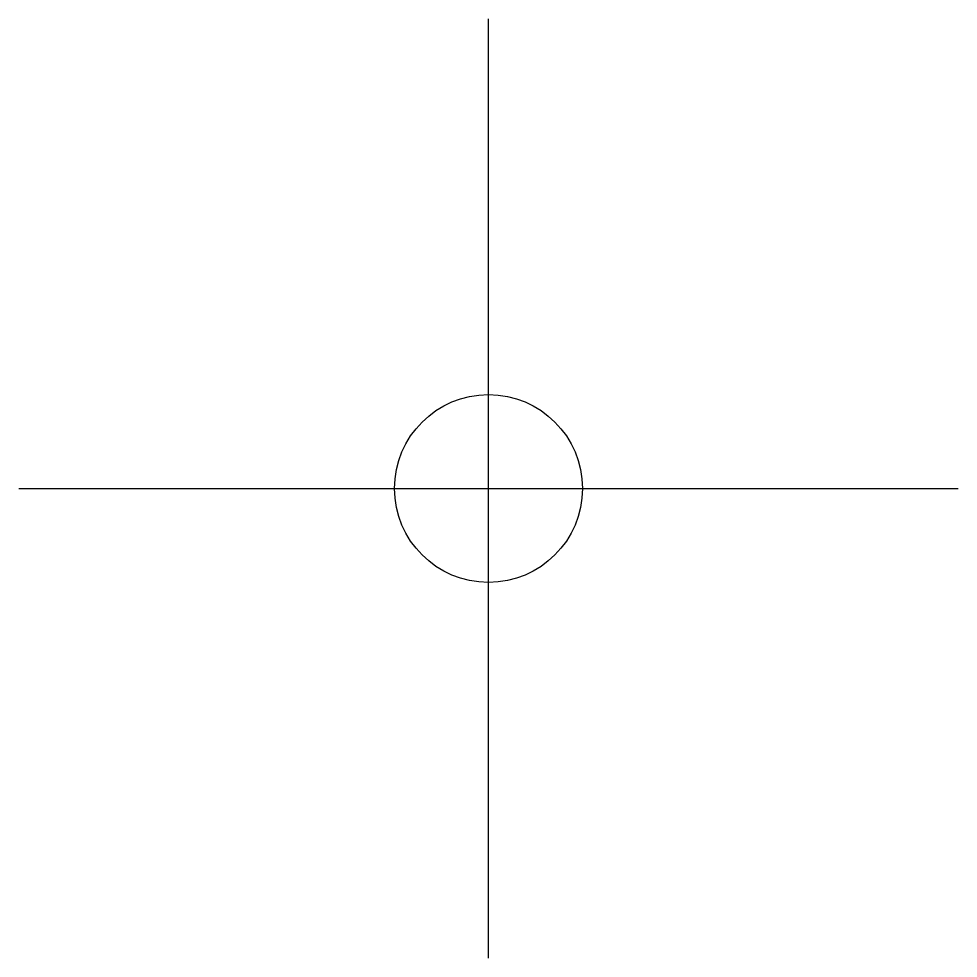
# Model space of a CAD drawing. Header units: millimetres. Extents: x -2.5 to 2.5, y -2.5 to 2.5.
import ezdxf

# ---------------------------------------------------------------- set-up
doc = ezdxf.new("R2010")
doc.units = ezdxf.units.MM
doc.header["$PDMODE"] = 34
doc.header["$PDSIZE"] = -3
doc.layers.add('DATUM', color=7, linetype='Continuous')

msp = doc.modelspace()

# ---------------------------------------------------------------- linework, layer by layer
at = {"layer": 'DATUM'}
for p, q in [((0, -2.5), (0, 2.5)), ((-2.5, 0), (2.5, 0))]:
    msp.add_line(p, q, dxfattribs=at)
msp.add_point((0, 0), dxfattribs=at)

doc.saveas('drawing.dxf')
